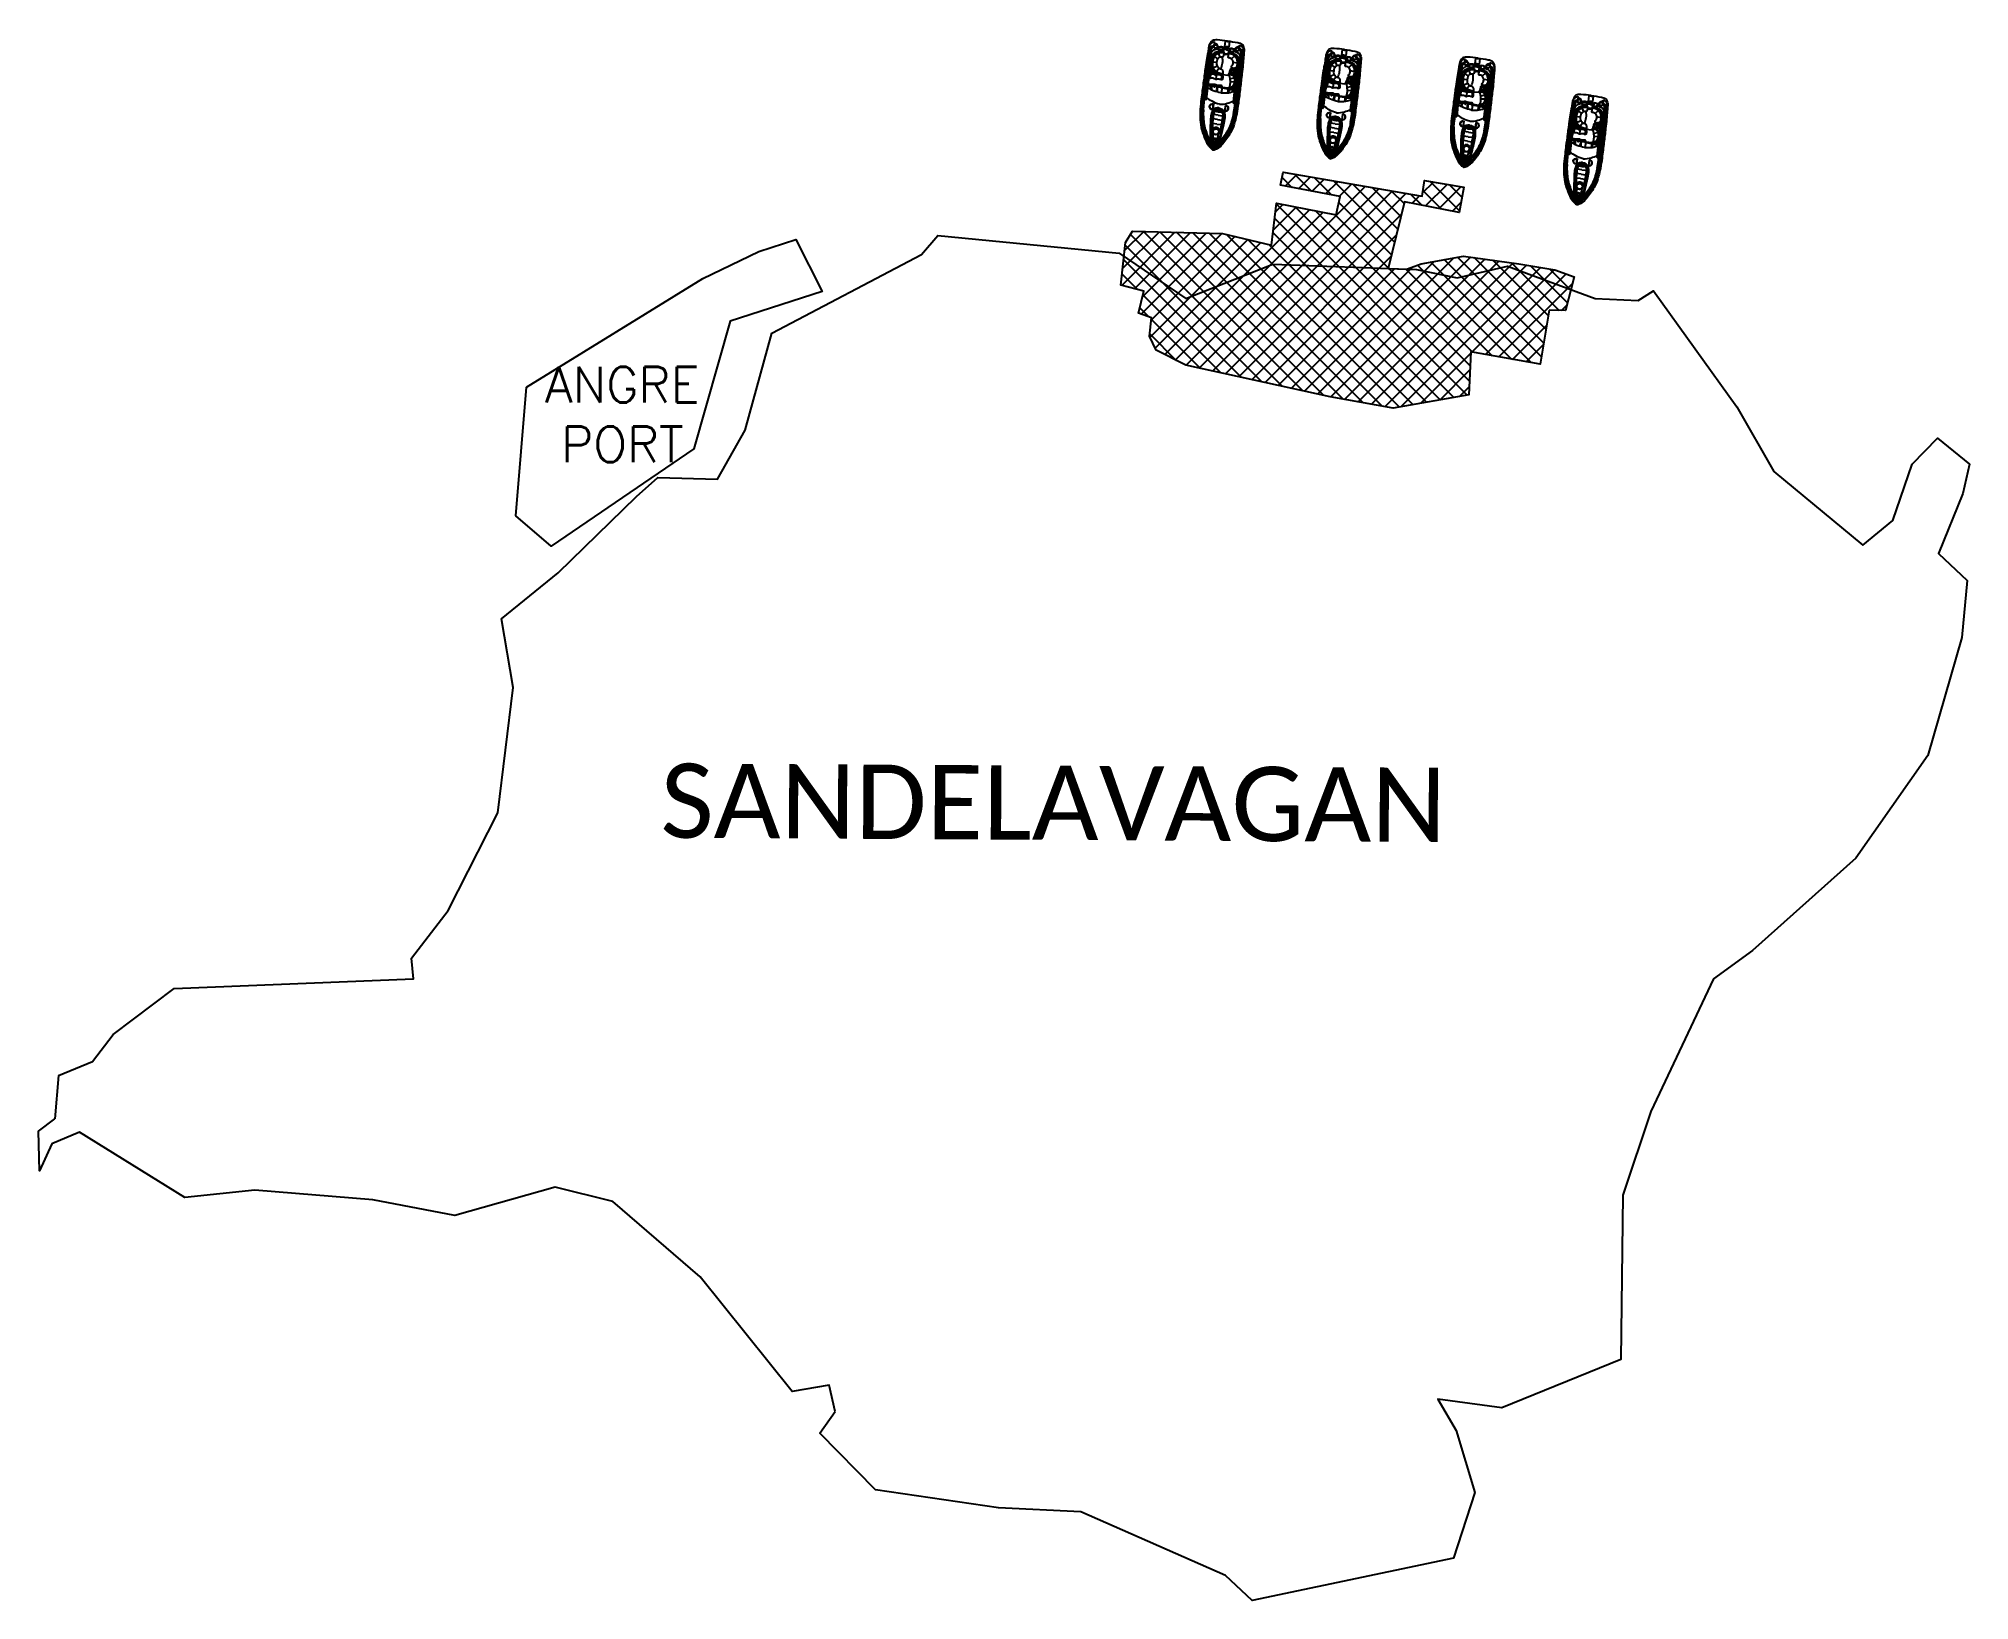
# Model space of a CAD drawing. Header units: metres. Extents: x 310965 to 313670, y 1910114 to 1912301.
import ezdxf

# ---------------------------------------------------------------- set-up
doc = ezdxf.new("R2010")
doc.units = ezdxf.units.M
for name, color, linetype in [('BOAT', 30, 'Continuous'), ('C-ANNO-TABL-TTBL', 5, 'Continuous'), ('PORT', 5, 'Continuous'), ('PORT TEXT', 7, 'Continuous'), ('village', 3, 'Continuous'), ('VILLAGE NAME', 250, 'Continuous')]:
    doc.layers.add(name, color=color, linetype=linetype)
doc.styles.get("Standard").update_dxf_attribs({"font": 'simplex.shx'})

# ---------------------------------------------------------------- blocks, each defined once
blk = doc.blocks.new('3')
for p, q in [((15968, 14767), (15462, 14767)), ((15968, 15258), (15484, 15258)), ((15968, 15258), (16453, 15258)), ((15968, 14767), (16474, 14767)), ((15968, 14277), (15461, 14277)), ((15968, 14277), (16475, 14277)), ((15259, 11285), (14484, 11285)), ((15259, 11192), (14484, 11192)), ((16111, 11240), (16111, 11048)), ((16111, 11048), (16516, 11165)), ((16111, 11048), (16509, 11048)), ((16707, 11116), (16547, 11058)), ((16716, 11090), (16575, 11038)), ((16600, 11048), (16882, 11048)), ((16767, 11090), (16913, 11037)), ((16776, 11116), (16940, 11056)), ((16949, 11180), (17451, 11048)), ((16973, 11048), (17451, 11048)), ((14615, 10476), (15123, 10528)), ((14686, 10050), (15190, 10197)), ((16160, 9828), (17451, 9828)), ((16498, 9195), (16786, 9687)), ((16709, 10005), (16709, 10459)), ((16732, 9000), (17261, 9307)), ((16846, 8619), (17397, 8623)), ((14565, 8385), (15056, 8357)), ((14685, 6707), (14679, 6695)), ((14966, 7645), (15271, 8006)), ((15658, 7614), (15968, 7614)), ((15665, 7521), (15968, 7521)), ((16200, 7614), (15968, 7614)), ((16200, 7521), (15968, 7521)), ((16554, 7976), (16809, 7478)), ((16782, 8178), (17280, 7902)), ((17251, 6707), (17257, 6695))]:
    blk.add_line(p, q)
for points in [[(15968, 6127, -0.0173595), (14838, 6154, -0.1263403), (14305, 6306, -0.1728985), (14037, 6993, -0.0138842), (14014, 7606, -0.008973), (13973, 8482, -0.01509), (13946, 9483, 0.0022446), (13935, 11027, -0.0033421), (13932, 12742, -0.0169845), (13966, 13889, -0.0245459), (14062, 14750, -0.0679415), (14312, 15833, -0.0339485), (14615, 16539, -0.0220014), (14950, 17169, -0.0428716), (15373, 17727, -0.0595144), (15677, 17994, -0.0463644), (15850, 18096, -0.104882), (15968, 18127, -0.104882)], [(14099, 8543, 0.0064247), (14087, 9488, 0.0022175), (14076, 11029, -0.003368), (14066, 12757, -0.0246325), (14085, 13845, -0.0150373), (14174, 14559, -0.0254387), (14242, 14955, -0.0138434), (14434, 15768, -0.0402664), (14734, 16491, -0.0167294), (15107, 17121, -0.0297388), (15584, 17694, 0.0152497), (15841, 17933, -0.1323888), (15895, 17967, -0.0284417), (15920, 17975, -0.0284417)], [(14113, 8543, 0.0064236), (14100, 9488, 0.0022173), (14090, 11029, -0.0033685), (14080, 12757, -0.0246334), (14099, 13844, -0.0150384), (14188, 14557, -0.0254613), (14256, 14952, -0.0138393), (14448, 15764, -0.0402377), (14746, 16485, -0.0167146), (15118, 17113, -0.0296929), (15593, 17684, 0.0152343), (15851, 17923, -0.1340359), (15900, 17954, -0.0248791), (15920, 17960, -0.0248791)], [(14259, 13906, -0.0315957), (14324, 14539, -0.0049282), (14403, 14955, -0.0284396), (14598, 15666, -0.0428747), (14892, 16347, -0.0353475), (15257, 16991, -0.0240925), (15665, 17545, -0.0798371), (15920, 17811)], [(14273, 13906, -0.031592), (14338, 14536, -0.0049261), (14416, 14952, -0.0284363), (14611, 15661, -0.0428955), (14905, 16341, -0.0353632), (15268, 16984, -0.0241114), (15676, 17537, -0.0776575), (15920, 17794, -0.0776575)], [(14287, 13905, -0.0315883), (14351, 14534, -0.004924), (14430, 14949, -0.0284329), (14624, 15657, -0.0429166), (14917, 16334, -0.0353794), (15280, 16976, -0.0241302), (15687, 17529, -0.075408), (15920, 17776, -0.075408)], [(14314, 13904, -0.0315809), (14379, 14529, -0.0049198), (14457, 14944, -0.0284262), (14650, 15648, -0.0429591), (14942, 16322, -0.0354114), (15303, 16961, -0.0288289), (15644, 17425, -0.0923361), (15920, 17647, -0.0803279)], [(15510, 16937), (15621, 16929, 0.3822208), (15724, 16994), (15807, 17415, 0.7865441), (15746, 17463), (15428, 17125, 0.616464), (15510, 16937, 3.8449075)], [(15968, 6127, 0.0173595), (17099, 6154, 0.1263403), (17632, 6306, 0.1728985), (17899, 6993, 0.0138842), (17922, 7606, 0.008973), (17963, 8482, 0.01509), (17990, 9483, -0.0022446), (18001, 11027, 0.0033421), (18004, 12742, 0.0169845), (17970, 13889, 0.0245459), (17874, 14750, 0.0679415), (17624, 15833, 0.0339485), (17321, 16539, 0.0220014), (16986, 17169, 0.0428716), (16563, 17727, 0.0595144), (16259, 17994, 0.0463644), (16086, 18096, 0.104882), (15968, 18127, 0.104882)], [(17837, 8543, -0.0064247), (17850, 9488, -0.0022175), (17860, 11029, 0.003368), (17870, 12757, 0.0246325), (17851, 13845, 0.0150373), (17762, 14559, 0.0254387), (17694, 14955, 0.0138434), (17502, 15768, 0.0402664), (17202, 16491, 0.0167294), (16829, 17121, 0.0297388), (16352, 17694, -0.0152497), (16095, 17933, 0.1323888), (16041, 17967, 0.0284417), (16016, 17975, 0.0284417)], [(17823, 8543, -0.0064236), (17836, 9488, -0.0022173), (17846, 11029, 0.0033685), (17856, 12757, 0.0246334), (17837, 13844, 0.0150384), (17748, 14557, 0.0254613), (17680, 14952, 0.0138393), (17489, 15764, 0.0402377), (17190, 16485, 0.0167146), (16818, 17113, 0.0296929), (16343, 17684, -0.0152343), (16085, 17923, 0.1340359), (16037, 17954, 0.0248791), (16016, 17960, 0.0248791)], [(17677, 13906, 0.0315957), (17612, 14539, 0.0049282), (17534, 14955, 0.0284396), (17338, 15666, 0.0428747), (17044, 16347, 0.0353475), (16679, 16991, 0.0240925), (16271, 17545, 0.0798371), (16016, 17811)], [(17663, 13906, 0.031592), (17598, 14536, 0.0049261), (17520, 14952, 0.0284363), (17325, 15661, 0.0428955), (17032, 16341, 0.0353632), (16668, 16984, 0.0241114), (16260, 17537, 0.0776575), (16016, 17794, 0.0776575)], [(17649, 13905, 0.0315883), (17585, 14534, 0.004924), (17507, 14949, 0.0284329), (17312, 15657, 0.0429166), (17019, 16334, 0.0353794), (16656, 16976, 0.0241302), (16249, 17529, 0.075408), (16016, 17776, 0.075408)], [(17622, 13904, 0.0315809), (17558, 14529, 0.0049198), (17480, 14944, 0.0284262), (17286, 15648, 0.0429591), (16995, 16322, 0.0354114), (16633, 16961, 0.0288289), (16292, 17425, 0.0923361), (16016, 17647, 0.0803279)], [(16426, 16937), (16315, 16929, -0.3822208), (16212, 16994), (16129, 17415, -0.7865441), (16190, 17463), (16508, 17125, -0.616464), (16426, 16937, -3.8449075)], [(14259, 13906), (14240, 13499), (14230, 13027), (14235, 12258), (14235, 11203), (14254, 9510, -0.0026015), (14274, 8591, 0.004411), (14291, 7810, 0.0130085), (14327, 7273, 0.1133962), (14429, 6986, 0.1460048), (14570, 6865, 1.5952193)], [(14273, 13905), (14254, 13498), (14244, 13027), (14249, 12258), (14249, 11203), (14268, 9511, -0.0026013), (14288, 8592, 0.0044108), (14305, 7810, 0.0130029), (14341, 7275, 0.1133374), (14441, 6994, 0.1448206), (14573, 6879, 0.1389874)], [(14287, 13905), (14267, 13498), (14258, 13027), (14263, 12258), (14263, 11203), (14282, 9511, -0.0026011), (14302, 8592, 0.0044105), (14319, 7811, 0.0129972), (14355, 7276, 0.1132762), (14453, 7001, 0.142458), (14576, 6893, 0.142458)], [(14314, 13903), (14295, 13497), (14285, 13026), (14290, 12259), (14290, 11203), (14310, 9511, -0.0026006), (14330, 8592, 0.0044099), (14346, 7812, 0.002867), (14352, 7694, 0.002867)], [(15703, 7337), (15453, 7337, -0.2027224), (14593, 7704, -0.1787681), (14419, 8123, 0.0100277), (14401, 8982, -0.0053564), (14389, 10399, -0.0166054), (14407, 11545, 0.0189213), (14421, 12735, -0.9258732), (14467, 12742, -0.0412022), (14487, 12530, -0.0244615), (14489, 11848, 0.0128878), (14496, 10534, -0.0193586), (14481, 9766, 0.0023754), (14464, 8876, -0.0063862), (14468, 8310, -0.0136557), (14465, 8083, -0.8627057), (14422, 8078, 0.6480891)], [(14436, 8081, -0.0164878), (14433, 8123, 0.0100227), (14415, 8982, -0.0053564), (14403, 10399, -0.0166073), (14421, 11545, 0.0189212), (14435, 12735, 0.0114302), (14435, 12736, -0.9132826), (14454, 12739, -0.0411744), (14474, 12530, -0.0244777), (14475, 11849, 0.0128888), (14483, 10534, -0.0193623), (14468, 9766, 0.0023766), (14450, 8876, -0.0063905), (14454, 8310, -0.0136639), (14452, 8084, 0.0007008), (14452, 8084, -0.8199757), (14436, 8081, -0.8199757)], [(15968, 13072, 0.0964027), (15128, 12858, 0.0405382), (14488, 12513, 1.92312)], [(15309, 13138), (15309, 13746, 0.4830629), (14927, 13449, 0.5002399), (15309, 13138, 0.4184236)], [(15968, 13072, -0.0964027), (16808, 12858, -0.0405382), (17448, 12513, -1.92312)], [(16209, 7337), (16484, 7337, 0.2027224), (17343, 7704, 0.1787681), (17517, 8123, -0.0100277), (17535, 8982, 0.0053564), (17547, 10399, 0.0166054), (17529, 11545, -0.0189213), (17515, 12735, 0.9258732), (17469, 12742, 0.0412022), (17449, 12530, 0.0244615), (17448, 11848, -0.0128878), (17440, 10534, 0.0193586), (17455, 9766, -0.0023754), (17473, 8876, 0.0063862), (17468, 8310, 0.0136557), (17471, 8083, 0.8627057), (17514, 8078, -0.6480891)], [(16627, 13138), (16627, 13746, -0.4830629), (17009, 13449, -0.5002399), (16627, 13138, -0.4184236)], [(17649, 13905), (17669, 13498), (17679, 13027), (17674, 12258), (17674, 11203), (17654, 9511, 0.0026011), (17634, 8592, -0.0044105), (17618, 7811, -0.0129972), (17581, 7276, -0.1132762), (17484, 7001, -0.142458), (17360, 6893, -0.142458)], [(17663, 13905), (17683, 13498), (17692, 13027), (17687, 12258), (17687, 11203), (17668, 9511, 0.0026013), (17648, 8592, -0.0044108), (17631, 7810, -0.0130029), (17595, 7275, -0.1133374), (17495, 6994, -0.1448206), (17363, 6879, -0.1389874)], [(17677, 13906), (17696, 13499), (17706, 13027), (17701, 12258), (17701, 11203), (17682, 9510, 0.0026015), (17662, 8591, -0.004411), (17645, 7810, -0.0130085), (17609, 7273, -0.1133962), (17507, 6986, -0.1460048), (17366, 6865, -1.5952193)], [(17500, 8081, 0.0164878), (17503, 8123, -0.0100227), (17522, 8982, 0.0053564), (17533, 10399, 0.0166073), (17516, 11545, -0.0189212), (17501, 12735, -0.0114302), (17501, 12736, 0.9132826), (17482, 12739, 0.0411744), (17463, 12530, 0.0244777), (17461, 11849, -0.0128888), (17454, 10534, 0.0193623), (17469, 9766, -0.0023766), (17486, 8876, 0.0063905), (17482, 8310, 0.0136639), (17485, 8084, -0.0007008), (17485, 8084, 0.8199757), (17500, 8081, 0.8199757)], [(17622, 13903), (17641, 13497), (17651, 13026), (17646, 12259), (17646, 11203), (17627, 9511, 0.0026006), (17606, 8592, -0.0044099), (17590, 7812, -0.002867), (17584, 7694, -0.002867)], [(15968, 11837, 0.0336875), (15117, 11708, 0.0518794), (14484, 11431, 1.92312)], [(15890, 11827), (15890, 11428, 0.4629247), (16111, 11240), (16433, 11260)], [(15890, 11428), (15890, 11255, 0.5457371), (16111, 11112, 0.2829046)], [(15890, 11255), (15890, 11192, 0.5168392), (16111, 11048, 0.2829046)], [(15968, 11837, -0.0336875), (16819, 11708, -0.0518794), (17452, 11431, -1.92312)], [(14099, 8543, -0.0029416), (14109, 7856, 0.0020134), (14118, 7419, 0.1304424), (14196, 7108, 0.261246), (14560, 6796, 0.2091974)], [(14113, 8543, -0.0029414), (14123, 7857, 0.0020144), (14132, 7419, 0.1309924), (14209, 7113, 0.2618322), (14563, 6810, 0.2618322)], [(16017, 9822), (15456, 9822, 0.1583223), (15267, 9218, -0.4176758), (15128, 9062), (14467, 9062)], [(14478, 9640), (15066, 9640, -0.4060884), (15274, 9347)], [(16029, 9960, -0.1640086), (15991, 10360, -0.4075591), (16120, 10414, 0.2046602), (16640, 10437, -0.2865695), (16778, 10441, 0.1987589), (17315, 10404, -0.4514797), (17447, 10380, -1.4639709)], [(16017, 9822, -0.2912689), (16031, 9962, -0.2998669), (16120, 9974, 0.2734776), (16640, 9983, -0.2865695), (16778, 9987, 0.1987589), (17315, 9951, -0.4514797), (17447, 9926, -1.4639709)], [(16209, 7337), (16201, 7447), (16199, 7780, -0.4480431), (16355, 7939, 0.0255607), (16524, 7967, 0.1567601), (16694, 8068, 0.1442879), (16785, 8185, 0.0794269), (16845, 8458, 0.0541789), (16830, 8771, 0.127294), (16729, 9003, -0.0251947), (16615, 9133, 0.1126559), (16496, 9195, 0.0616523), (16330, 9221, -0.2222783), (16204, 9276, -0.0491085), (16118, 9377, -0.0999703), (16052, 9503, -0.0459923), (16023, 9712), (16017, 9822)], [(17823, 8543, 0.0029414), (17813, 7857, -0.0020144), (17804, 7419, -0.1309924), (17728, 7113, -0.2618322), (17373, 6810, -0.2618322)], [(17837, 8543, 0.0029416), (17827, 7856, -0.0020134), (17818, 7419, -0.1304424), (17740, 7108, -0.261246), (17376, 6796, -0.2091974)], [(14623, 6459, -0.1643933), (14408, 6486, -0.1886842), (14159, 6722, -0.1075801), (14019, 7335)], [(15148, 7123, -0.0433335), (14832, 7204, -0.18333), (14416, 7523, -0.1239848), (14329, 7900, 0.0153773), (14309, 8173)], [(15145, 7110, -0.043195), (14828, 7191, -0.1834147), (14404, 7516, -0.0945114), (14319, 7806)], [(16789, 7123, 0.0433335), (17104, 7204, 0.18333), (17520, 7523, 0.1239848), (17607, 7900, -0.0153773), (17627, 8173)], [(16792, 7110, 0.043195), (17108, 7191, 0.1834147), (17532, 7516, 0.0945114), (17617, 7806)], [(17313, 6459, 0.1643933), (17529, 6486, 0.1886842), (17777, 6722, 0.1075801), (17917, 7335)]]:
    blk.add_lwpolyline(points, format="xyb")
for points in [[(15512, 16972), (15626, 16964, 0.3830689), (15690, 17002), (15774, 17428, 0.8536356), (15769, 17437), (15454, 17102, 0.6135269)], [(16424, 16972), (16311, 16964, -0.3830689), (16246, 17002), (16162, 17428, -0.8536356), (16167, 17437), (16482, 17102, -0.6135269)], [(15282, 13161), (15282, 13724, 0.460147), (14955, 13448, 0.4770604)], [(16654, 13161), (16654, 13724, -0.460147), (16981, 13448, -0.4770604)], [(16942, 9799, 0.9177055), (16944, 9656, -0.209704), (17282, 9330, 0.850912), (17403, 9348), (17403, 9679, 0.435659), (17310, 9777)]]:
    blk.add_lwpolyline(points, format="xyb", close=True)
for points in [[(15920, 17243), (15920, 18087)], [(15920, 18087), (15920, 17236)], [(16016, 18087), (16016, 17236)], [(16016, 17243), (16016, 18087)], [(14061, 13154), (14037, 13154), (14037, 12891), (14063, 12891)], [(14076, 12891), (14095, 12891), (14095, 13154), (14075, 13154)], [(17860, 12891), (17842, 12891), (17842, 13154), (17862, 13154)], [(17875, 13154), (17899, 13154), (17899, 12891), (17874, 12891)], [(14515, 11449), (14515, 11377), (15160, 11377), (15160, 11717)], [(15890, 11192), (15259, 11192), (15259, 11737)], [(15890, 11285), (15259, 11285)], [(17067, 11264), (17452, 11259)], [(14086, 9609), (14068, 9609), (14068, 9357), (14090, 9357)], [(14104, 9357), (14117, 9357), (14117, 9609), (14100, 9609)], [(17833, 9357), (17819, 9357), (17819, 9609), (17836, 9609)], [(17850, 9609), (17868, 9609), (17868, 9357), (17846, 9357)], [(14111, 7762), (14086, 7762), (14086, 7507), (14116, 7507)], [(14130, 7507), (14139, 7507), (14139, 7762), (14125, 7762)], [(17806, 7507), (17797, 7507), (17797, 7762), (17812, 7762)], [(17825, 7762), (17850, 7762), (17850, 7507), (17820, 7507)]]:
    blk.add_lwpolyline(points)
for points in [[(14753, 9417), (14668, 9620), (14885, 9592)], [(14753, 9310), (14668, 9108), (14885, 9136)], [(15542, 6884), (15602, 7202), (15175, 7247), (15104, 6927)], [(15531, 6898), (15586, 7190), (15186, 7232), (15121, 6939)], [(15751, 6190), (15751, 6747), (16185, 6747), (16185, 6190)], [(16394, 6884), (16334, 7202), (16761, 7247), (16832, 6927)], [(16405, 6898), (16351, 7190), (16751, 7232), (16815, 6939)]]:
    blk.add_lwpolyline(points, close=True)
for centre, radius in [((15572, 17779), 56.4), ((15730, 17935), 62.8), ((15955, 17042), 139), ((15982, 17042), 139), ((16206, 17935), 62.8), ((16365, 17779), 56.4), ((15968, 16104), 341), ((15968, 16104), 341), ((15968, 16104), 314), ((15968, 16104), 314), ((15874, 13634), 55), ((16063, 13634), 55), ((14851, 9364), 29.4), ((16957, 9728), 54.8), ((17179, 9578), 35.5), ((17302, 9689), 54.8), ((17339, 9377), 54.8), ((14772, 6883), 196), ((14772, 6883), 182), ((17164, 6883), 196), ((17164, 6883), 182)]:
    blk.add_circle(centre, radius)
for centre, radius, start, end in [((15081, 17062), 42.7, 70.23043, 225.37248), ((15081, 17062), 42.7, 244.01024, 51.59266), ((19250, 16002), 3624, 163.32738, 178.39819), ((15955, 17042), 204, 99.88397, 72.33353), ((15982, 17042), 204, 107.66647, 80.11603), ((15968, 18020), 82.1, 53.90736, 126.09264), ((15968, 18020), 82.1, 53.90736, 126.09264), ((12687, 16002), 3624, 1.60181, 16.67262), ((16856, 17062), 42.7, 128.40734, 295.98976), ((16856, 17062), 42.7, 314.62752, 109.76957), ((14404, 15632), 42.7, 81.61585, 249.71152), ((14404, 15632), 42.7, 268.34658, 62.98079), ((15568, 15839), 36.3, 29.19461, 175.66235), ((15956, 16061), 410, 209.93923, 271.74035), ((15981, 16061), 410, 268.25965, 330.06077), ((16368, 15839), 36.3, 4.33765, 150.80539), ((17533, 15632), 42.7, 117.01921, 271.65342), ((17533, 15632), 42.7, 290.28848, 98.38415), ((14085, 13775), 42.7, 91.31956, 261.72615), ((14085, 13775), 42.7, 280.38504, 72.66067), ((15916, 13389), 521, 84.27352, 120.87586), ((15910, 13368), 414, 81.28846, 129.03821), ((15910, 13368), 386, 81.28846, 132.49558), ((16027, 13368), 414, 50.96179, 98.71154), ((16020, 13389), 521, 59.12414, 95.72648), ((16027, 13368), 386, 47.50442, 98.71154), ((17852, 13775), 42.7, 107.33933, 259.61496), ((17852, 13775), 42.7, 278.27385, 88.68044), ((14070, 12461), 42.7, 95.0301, 265.12922), ((14070, 12461), 42.7, 283.78939, 76.36993), ((16746, 11816), 638, 240.62497, 253.97599), ((16746, 11816), 638, 259.94911, 264.18902), ((16902, 11220), 223, 176.11544, 176.38475), ((16902, 11220), 223, 185.60252, 211.59538), ((16742, 11222), 62.3, 10.8023, 169.14786), ((16741, 11103), 29.9, 180, 0), ((16581, 11220), 223, 328.40462, 356.0447), ((16746, 11816), 638, 274.90249, 281.24181), ((16581, 11220), 223, 3.61525, 3.88456), ((16746, 11816), 638, 285.4342, 300.19), ((17857, 11177), 42.7, 101.222, 257.47113), ((17866, 12461), 42.7, 103.63007, 256.21061), ((17857, 11177), 42.7, 276.09534, 82.5978), ((17866, 12461), 42.7, 274.87078, 84.9699), ((14111, 9364), 562, 327.46856, 29.35604), ((16458, 10167), 404, 143.20002, 207.40418), ((18206, 8564), 2009, 160.89952, 198.3721), ((16960, 10167), 404, 326.62445, 34.77194), ((15190, 6739), 633, 165.99567, 206.33128), ((15233, 6626), 633, 172.12538, 195.35791), ((14772, 6883), 238, 225.77259, 10.67419), ((14772, 6883), 210, 243.7243, 10.67419), ((17164, 6883), 238, 169.32581, 314.22741), ((17164, 6883), 210, 169.32581, 296.2757), ((16746, 6739), 633, 333.66872, 14.00433), ((16703, 6626), 633, 344.64209, 7.87462)]:
    blk.add_arc(centre, radius, start, end)
for start_param, end_param in [(0.8300122, 1.5768462), (4.712389, 5.2323421)]:
    blk.add_ellipse((16750, 11264), major_axis=(0, 745), ratio=0.4253193, start_param=start_param, end_param=end_param)
for centre, major_axis, ratio in [((16741, 11103), (254, 0), 0.5330921), ((15045, 9368), (9, 195), 0.7581166)]:
    blk.add_ellipse(centre, major_axis=major_axis, ratio=ratio)
for points, knots in [([(15968, 13487), (15732, 13507), (15484, 13592), (15248, 14016), (15219, 14267), (15199, 14975), (15273, 15428), (15346, 16250), (15392, 16600), (15444, 16963)], [0, 0, 0, 0, 0.0462196, 0.0462196, 0.09243919, 0.09243919, 0.19473251, 0.19473251, 0.27090841, 0.27090841, 0.27090841, 0.27090841]), ([(15969, 13501), (15726, 13521), (15478, 13616), (15250, 14057), (15229, 14313), (15218, 15025), (15289, 15480), (15364, 16281), (15407, 16611), (15456, 16954)], [0, 0, 0, 0, 0.0480884, 0.0480884, 0.09617679, 0.09617679, 0.19853767, 0.19853767, 0.2704106, 0.2704106, 0.2704106, 0.2704106]), ([(15649, 13652), (15601, 13675), (15412, 13793), (15236, 14361), (15332, 15175), (15389, 16086), (15474, 16690), (15509, 16937)], [0.02340441, 0.02340441, 0.02340441, 0.02340441, 0.03509423, 0.07391115, 0.13825098, 0.21657134, 0.27090841, 0.27090841, 0.27090841, 0.27090841]), ([(15973, 13542), (15725, 13563), (15488, 13664), (15279, 14119), (15266, 14382), (15267, 15105), (15336, 15571), (15414, 16347), (15454, 16644), (15496, 16939)], [0, 0, 0, 0, 0.0508337, 0.0508337, 0.1016674, 0.1016674, 0.20603281, 0.20603281, 0.27090841, 0.27090841, 0.27090841, 0.27090841]), ([(15649, 13689), (15563, 13734), (15491, 13794), (15341, 14062), (15312, 14307), (15306, 14741), (15331, 14954), (15389, 15603), (15418, 16042), (15493, 16627), (15515, 16780), (15537, 16933)], [0.02482538, 0.02482538, 0.02482538, 0.02482538, 0.0474598, 0.0474598, 0.0949196, 0.0949196, 0.1423794, 0.1423794, 0.23729899, 0.23729899, 0.27090841, 0.27090841, 0.27090841, 0.27090841]), ([(15963, 13542), (16212, 13563), (16448, 13664), (16658, 14119), (16670, 14382), (16669, 15105), (16600, 15571), (16522, 16347), (16482, 16644), (16441, 16939)], [0, 0, 0, 0, 0.0508337, 0.0508337, 0.1016674, 0.1016674, 0.20603281, 0.20603281, 0.27090841, 0.27090841, 0.27090841, 0.27090841]), ([(15967, 13501), (16210, 13521), (16458, 13616), (16686, 14057), (16707, 14313), (16718, 15025), (16647, 15480), (16572, 16281), (16529, 16611), (16480, 16954)], [0, 0, 0, 0, 0.0480884, 0.0480884, 0.09617679, 0.09617679, 0.19853767, 0.19853767, 0.2704106, 0.2704106, 0.2704106, 0.2704106]), ([(15968, 13487), (16204, 13507), (16453, 13592), (16688, 14016), (16717, 14267), (16737, 14975), (16664, 15428), (16591, 16250), (16544, 16600), (16493, 16963)], [0, 0, 0, 0, 0.0462196, 0.0462196, 0.09243919, 0.09243919, 0.19473251, 0.19473251, 0.27090841, 0.27090841, 0.27090841, 0.27090841]), ([(16287, 13652), (16335, 13675), (16525, 13793), (16700, 14361), (16604, 15175), (16547, 16086), (16462, 16690), (16427, 16937)], [0.02340441, 0.02340441, 0.02340441, 0.02340441, 0.03509423, 0.07391115, 0.13825098, 0.21657134, 0.27090841, 0.27090841, 0.27090841, 0.27090841]), ([(16287, 13689), (16373, 13734), (16445, 13794), (16596, 14062), (16624, 14307), (16630, 14741), (16605, 14954), (16547, 15603), (16518, 16042), (16443, 16627), (16421, 16780), (16400, 16933)], [0.02482538, 0.02482538, 0.02482538, 0.02482538, 0.0474598, 0.0474598, 0.0949196, 0.0949196, 0.1423794, 0.1423794, 0.23729899, 0.23729899, 0.27090841, 0.27090841, 0.27090841, 0.27090841]), ([(15649, 13836), (15408, 13994), (15463, 14437), (15459, 14880), (15499, 15460), (15532, 15842)], [0.03136606, 0.03136606, 0.03136606, 0.03136606, 0.10847437, 0.10847437, 0.19207292, 0.19207292, 0.19207292, 0.19207292]), ([(16287, 13836), (16528, 13994), (16473, 14437), (16478, 14880), (16438, 15460), (16404, 15842)], [0.03136606, 0.03136606, 0.03136606, 0.03136606, 0.10847437, 0.10847437, 0.19207292, 0.19207292, 0.19207292, 0.19207292]), ([(16967, 11103), (16967, 11131), (16932, 11170), (16732, 11234), (16533, 11172), (16501, 11059), (16647, 10979), (16901, 11012), (16967, 11066), (16967, 11103)], [0, 0, 0, 0, 1.0314508, 1.0314508, 2.9924553, 2.9924553, 4.9534598, 4.9534598, 6.2831853, 6.2831853, 6.2831853, 6.2831853]), ([(15052, 9535), (14987, 9538), (14916, 9443), (14934, 9243), (15011, 9180), (15140, 9235), (15185, 9361), (15132, 9502), (15091, 9534), (15052, 9535)], [0, 0, 0, 0, 1.7432734, 1.7432734, 3.4865468, 3.4865468, 5.2298202, 5.2298202, 6.2831853, 6.2831853, 6.2831853, 6.2831853]), ([(16201, 7447), (16516, 7472), (16799, 7555), (17218, 7923), (17295, 8203), (17283, 8817), (17280, 9139), (16921, 9535), (16618, 9678), (16234, 9723), (16133, 9718), (16023, 9712)], [0, 0, 0, 0, 0.06841019, 0.06841019, 0.13682037, 0.13682037, 0.20523056, 0.20523056, 0.27364074, 0.27364074, 0.29746041, 0.29746041, 0.29746041, 0.29746041]), ([(15968, 7083), (15929, 7084), (15864, 7085), (15768, 7105), (15689, 7142), (15639, 7120), (15620, 7111)], [0, 0, 0, 0, 0.008409254, 0.014054591, 0.021480758, 0.025832557, 0.025832557, 0.025832557, 0.025832557]), ([(15968, 7083), (16007, 7084), (16072, 7085), (16168, 7105), (16247, 7142), (16297, 7120), (16316, 7111)], [0, 0, 0, 0, 0.008409254, 0.014054591, 0.021480758, 0.025832557, 0.025832557, 0.025832557, 0.025832557])]:
    blk.add_open_spline(points, degree=3, knots=knots)
for points in [[(15046, 11077), (15099, 11081), (15166, 11095), (15162, 11159), (15052, 11172), (14839, 11120), (14632, 10955), (14528, 10686), (14498, 10423), (14541, 10108), (14677, 9833), (14836, 9713), (15089, 9658), (15202, 9664), (15248, 9693), (15224, 9747), (15165, 9753), (14962, 9778), (14826, 9849), (14723, 9975), (14661, 10121), (14625, 10316), (14616, 10504), (14645, 10676), (14703, 10848), (14826, 10978), (14985, 11065), (15046, 11077)], [(15242, 9728), (15284, 9784), (15301, 9859), (15256, 9987), (15219, 10089), (15176, 10257), (15125, 10513), (15113, 10650), (15108, 10792), (15116, 10904), (15133, 11003), (15134, 11082)], [(15136, 8973), (15186, 8923), (15176, 8825), (15107, 8721), (15061, 8595), (15050, 8401), (15082, 8264), (15183, 8106), (15276, 8002), (15438, 7944), (15553, 7941), (15632, 7930), (15661, 7872), (15664, 7739), (15672, 7484), (15681, 7356), (15539, 7346), (15273, 7387), (15079, 7462), (14874, 7581), (14702, 7758), (14590, 7948), (14518, 8142), (14475, 8343), (14471, 8559), (14511, 8775), (14572, 8883), (14659, 8974), (14821, 9056), (14930, 9062), (15065, 9062), (15139, 9040), (15136, 8973), (15072, 8963), (14926, 8967), (14800, 8947), (14687, 8877), (14611, 8786), (14574, 8652), (14564, 8398), (14608, 8189), (14676, 8002), (14755, 7851), (14833, 7757), (14949, 7656), (15107, 7567), (15233, 7520), (15384, 7487), (15510, 7473), (15599, 7466), (15666, 7458), (15685, 7420)], [(16209, 7337), (16522, 7376), (16865, 7508), (17113, 7684), (17315, 7972), (17390, 8261), (17396, 8665), (17355, 9089), (17199, 9393), (16901, 9625), (16608, 9762), (16270, 9827), (16017, 9822)], [(14949, 6725), (14889, 6660), (14751, 6592), (14670, 6567), (14631, 6512), (14623, 6459)], [(15968, 6876), (15852, 6882), (15776, 6899), (15676, 6923), (15593, 6891), (15412, 6853), (15219, 6882), (15120, 6923), (15057, 6932), (14965, 6919)], [(15703, 7337), (15662, 7244), (15622, 7119), (15577, 6884)], [(15968, 6876), (16084, 6882), (16160, 6899), (16260, 6923), (16343, 6891), (16524, 6853), (16718, 6882), (16816, 6923), (16880, 6932), (16971, 6919)], [(16209, 7337), (16274, 7244), (16314, 7119), (16359, 6884)], [(16987, 6725), (17047, 6660), (17185, 6592), (17266, 6567), (17305, 6512), (17313, 6459)]]:
    blk.add_spline(points, degree=3)
for points in [[(16384, 11788), (16361, 11630), (16361, 11448), (16406, 11260)], [(17133, 11590), (17134, 11485), (17123, 11373), (17096, 11260)]]:
    blk.add_open_spline(points, degree=3)

msp = doc.modelspace()

# ---------------------------------------------------------------- hatches: boundary and pattern name
at = {"layer": 'C-ANNO-TABL-TTBL'}
h = msp.add_hatch(dxfattribs=at)
h.set_pattern_fill('ANSI37', color=256, scale=5)
h.paths.add_polyline_path([(313116.1, 1911967.8), (313089.2, 1911977.6), (313038.8, 1911985.9), (312960.9, 1911996.9), (312901.8, 1911986.2), (312881.4, 1911978.7), (312855.4, 1911979.6), (312878.4, 1912073), (312954.8, 1912057.9), (312961.7, 1912093.3), (312906.4, 1912102.6), (312903, 1912080.6), (312708.5, 1912114.3), (312704.5, 1912096), (312788.3, 1912080.2), (312782.5, 1912054.8), (312699.3, 1912071), (312691.9, 1912012.2), (312623.6, 1912028.5), (312497.2, 1912031.8), (312487.4, 1912015.9), (312481, 1911956), (312513.2, 1911947.5), (312505.6, 1911917.1), (312524.1, 1911910.3), (312521.2, 1911884.6), (312530.5, 1911865.2), (312571.9, 1911844), (312774.5, 1911799.7), (312862.4, 1911784), (312968.4, 1911802.6), (312971.4, 1911862.6), (313068.6, 1911845.3), (313081.2, 1911920.9), (313103.8, 1911920.5)])

# ---------------------------------------------------------------- linework, layer by layer
at = {"color": 3, "flags": 128}
msp.add_lwpolyline([(310992.9, 1910849.2), (310987.4, 1910788.2)], dxfattribs=at)
at = {"layer": 'C-ANNO-TABL-TTBL', "flags": 128}
msp.add_lwpolyline([(313081.2, 1911920.9), (313068.6, 1911845.3), (312971.4, 1911862.6), (312968.4, 1911802.6), (312862.4, 1911784), (312774.5, 1911799.7), (312571.9, 1911844), (312530.5, 1911865.2), (312521.2, 1911884.6), (312524.1, 1911910.3), (312505.6, 1911917.1), (312513.2, 1911947.5), (312481, 1911956), (312487.4, 1912015.9), (312497.2, 1912031.8), (312623.6, 1912028.5), (312691.9, 1912012.2), (312699.3, 1912071), (312782.5, 1912054.8), (312788.3, 1912080.2), (312704.5, 1912096), (312708.5, 1912114.3), (312903, 1912080.6), (312906.4, 1912102.6), (312961.7, 1912093.3), (312954.8, 1912057.9), (312878.4, 1912073), (312855.4, 1911979.6), (312881.4, 1911978.7), (312901.8, 1911986.2), (312960.9, 1911996.9), (313038.8, 1911985.9), (313089.2, 1911977.6), (313116.1, 1911967.8), (313103.8, 1911920.5)], close=True, dxfattribs=at)
at = {"layer": 'PORT', "flags": 128}
msp.add_lwpolyline([(311648.3, 1911813.2), (311895.6, 1911965.5), (311974, 1912003.1), (312025.8, 1912020), (312062.8, 1911947), (311933.6, 1911905.9), (311882.9, 1911726.7), (311682.8, 1911590.5), (311633.6, 1911632.8)], close=True, dxfattribs=at)
at = {"layer": 'village', "color": 3}
for points in [[(310992.9, 1910849.2, 0), (311040.4, 1910868.7, 0), (311069.4, 1910906.6, 0), (311154.9, 1910971.1, 0), (311489.9, 1910984.5, 0), (311487.5, 1911013.2, 0), (311538.8, 1911080, 0), (311608.3, 1911216.9, 0), (311629.8, 1911392.6, 0), (311613.5, 1911488.8, 0), (311692.7, 1911553.1, 0), (311802.7, 1911660, 0), (311832.6, 1911686.6, 0), (311915.8, 1911684.5, 0), (311954.8, 1911753.1, 0), (311992.3, 1911888.9, 0), (312201.9, 1911999.2, 0), (312224.5, 1912025.8, 0), (312478.7, 1912001, 0), (312572.1, 1911937.6, 0), (312693.9, 1911985.5, 0), (312895.4, 1911978.2, 0), (312952.1, 1911966.3, 0), (313022.7, 1911982.9, 0), (313145.4, 1911937.2, 0), (313205.8, 1911934.5, 0), (313227.3, 1911948.1, 0), (313344.1, 1911785.6, 0), (313395.9, 1911695, 0), (313520.3, 1911591.7, 0), (313562.7, 1911626.4, 0), (313589.8, 1911705.3, 0), (313625.1, 1911741.9, 0), (313669.8, 1911705.6, 0), (313660.8, 1911664.3, 0), (313626.3, 1911580.3, 0), (313666.6, 1911542.5, 0), (313659, 1911462.4, 0), (313611.7, 1911297.2, 0), (313510.8, 1911153.5, 0), (313365.8, 1911024.1, 0), (313311.4, 1910984.5, 0), (313223.6, 1910798.8, 0), (313184.3, 1910681.3, 0), (313181.6, 1910451, 0), (313014.8, 1910383.6, 0), (312924.9, 1910395.7, 0), (312951, 1910351.6, 0), (312976.9, 1910264.8, 0), (312947.2, 1910173, 0), (312665, 1910113.8, 0), (312627.8, 1910148.7, 0), (312425.2, 1910237.8, 0), (312309.5, 1910243.4, 0), (312137.2, 1910268.6, 0), (312059.5, 1910348.2, 0), (312080.8, 1910378.3, 0)], [(312080.8, 1910378.3, 0), (312072.2, 1910415.4, 0), (312020.5, 1910406.4, 0), (311891.8, 1910566.9, 0), (311769.2, 1910672.5, 0), (311688.5, 1910692.6, 0), (311547.8, 1910653, 0), (311432.9, 1910674.9, 0), (311267.7, 1910688.5, 0), (311169.5, 1910678, 0), (311022.2, 1910769.5, 0), (310983.2, 1910753.3, 0), (310966.3, 1910715.4, 0), (310964.9, 1910771, 0), (310987.4, 1910788.2, 0)]]:
    msp.add_polyline3d(points, dxfattribs=at)

# ---------------------------------------------------------------- block references
at = {"layer": 'BOAT', "xscale": 0.01283890113257711, "yscale": 0.01283890113257711, "zscale": 0.01283890113257711, "rotation": 172.7545831795115}
for p in [(312843.7, 1912350.3), (313007.7, 1912338.3), (313194.7, 1912326.3), (313353.2, 1912273.8)]:
    msp.add_blockref('3', p, dxfattribs=at)

# ---------------------------------------------------------------- texts
at = {"layer": 'PORT TEXT', "insert": (311668.2, 1911841.6), "char_height": 50, "width": 229.009, "attachment_point": 1}
msp.add_mtext('\\pxqc;ANGRE PORT', dxfattribs=at)
at = {"layer": 'VILLAGE NAME', "insert": (311836.5, 1911286.2), "char_height": 104.042, "attachment_point": 1, "rotation": 359.6762}
msp.add_mtext_dynamic_manual_height_columns('{\\fCalibri|b0|i0|c0|p34;SANDELAVAGAN}', width=1419.772, gutter_width=520.2, heights=[0], dxfattribs=at)

doc.saveas('drawing.dxf')
